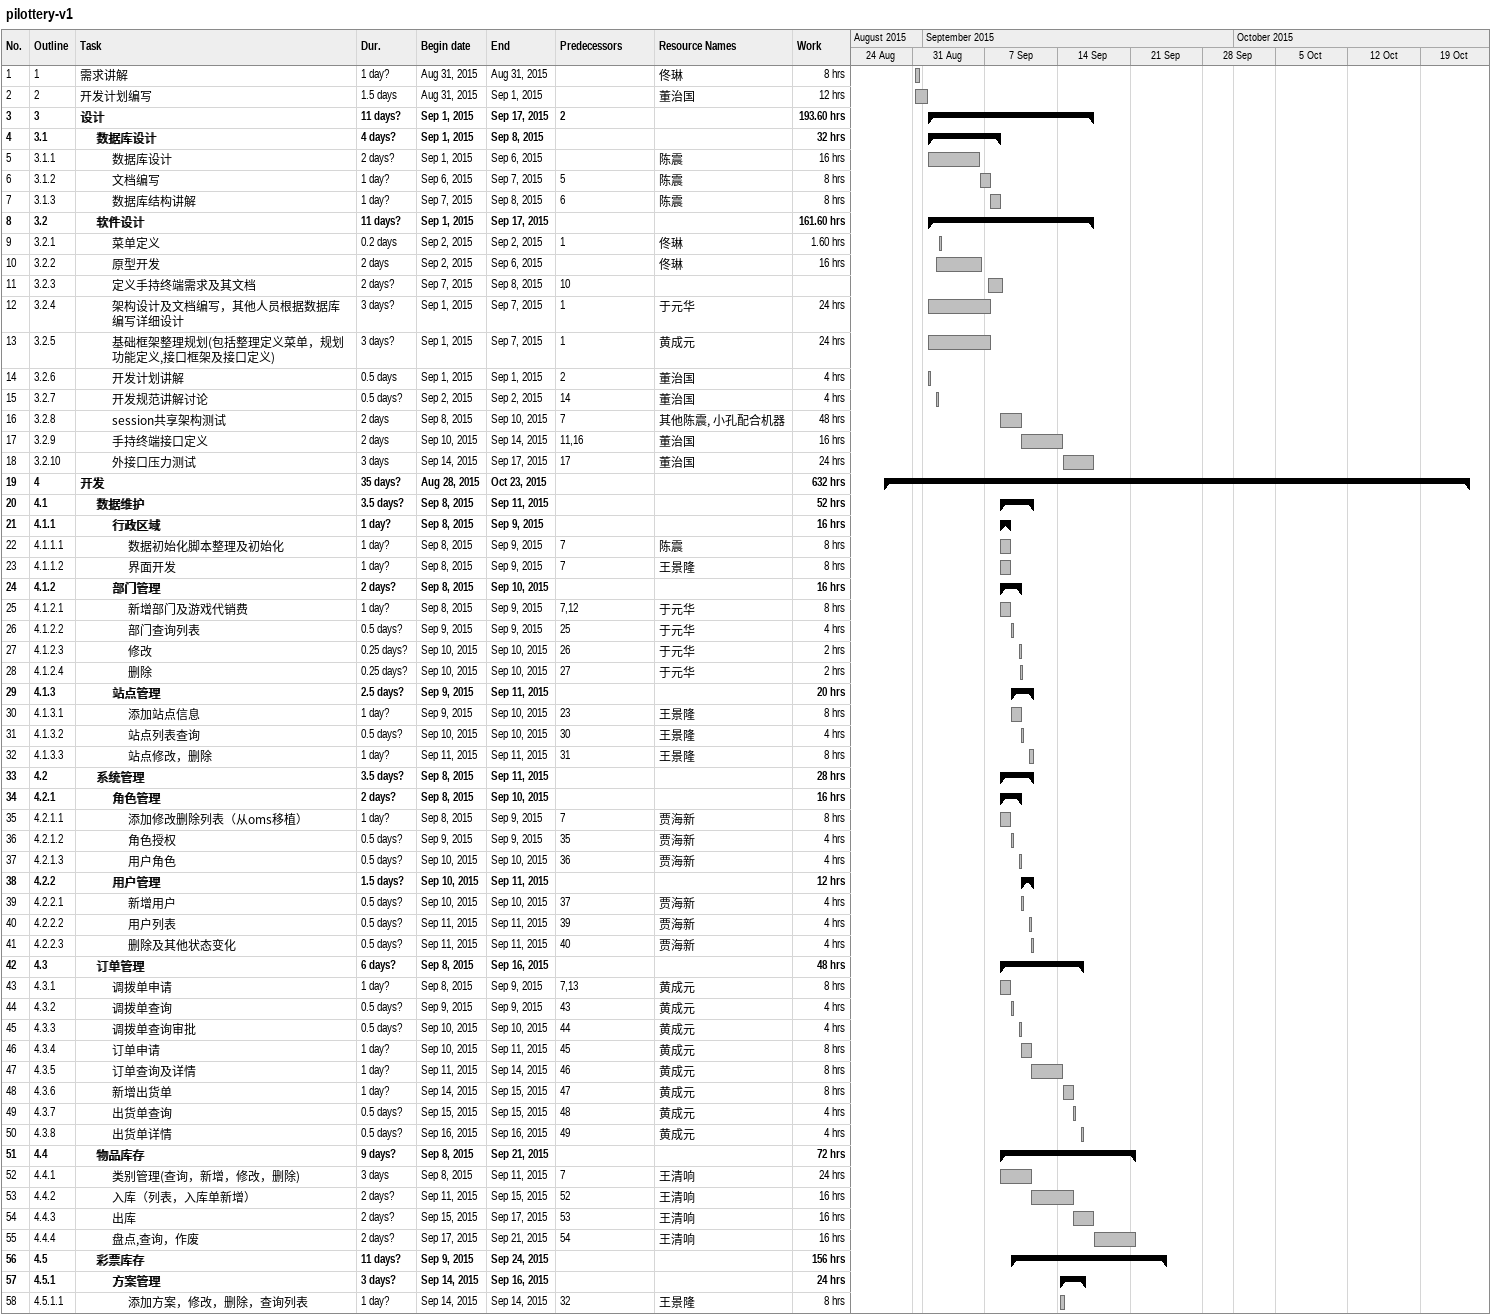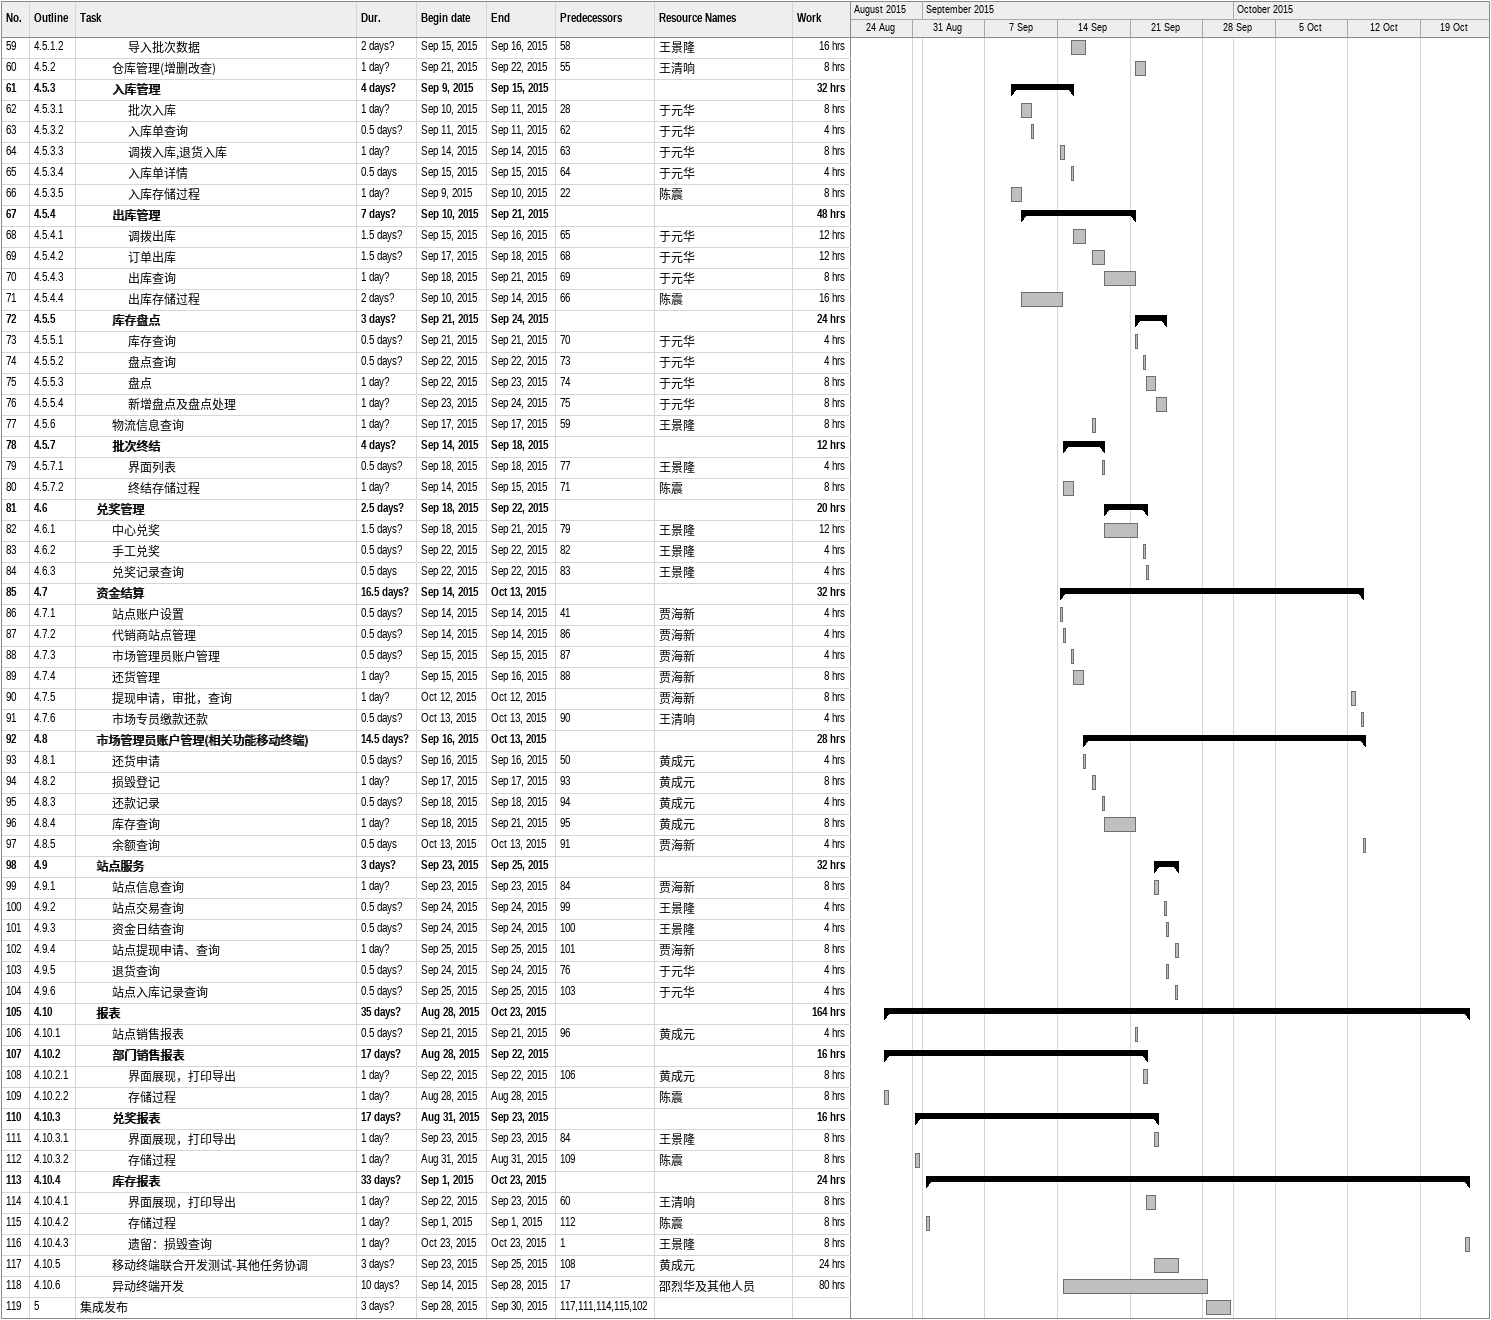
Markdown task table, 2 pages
pilottery-v1

| ID | WBS | Task | Duration | Start | Finish | Predecessors | Resources | Work (h) |
|---|---|---|---|---|---|---|---|---|
| 1 | 1 | 需求讲解 | 1d? | 2015-08-31 | 2015-08-31 |  | 佟琳 | 8 |
| 2 | 2 | 开发计划编写 | 1.5d | 2015-08-31 | 2015-09-01 |  | 董治国 | 12 |
| 3 | 3 | **设计** | 11d? | 2015-09-01 | 2015-09-17 | 2 |  | 193.60 |
| 4 | 3.1 | **数据库设计** | 4d? | 2015-09-01 | 2015-09-08 |  |  | 32 |
| 5 | 3.1.1 | 数据库设计 | 2d? | 2015-09-01 | 2015-09-06 |  | 陈震 | 16 |
| 6 | 3.1.2 | 文档编写 | 1d? | 2015-09-06 | 2015-09-07 | 5 | 陈震 | 8 |
| 7 | 3.1.3 | 数据库结构讲解 | 1d? | 2015-09-07 | 2015-09-08 | 6 | 陈震 | 8 |
| 8 | 3.2 | **软件设计** | 11d? | 2015-09-01 | 2015-09-17 |  |  | 161.60 |
| 9 | 3.2.1 | 菜单定义 | 0.2d | 2015-09-02 | 2015-09-02 | 1 | 佟琳 | 1.60 |
| 10 | 3.2.2 | 原型开发 | 2d | 2015-09-02 | 2015-09-06 |  | 佟琳 | 16 |
| 11 | 3.2.3 | 定义手持终端需求及其文档 | 2d? | 2015-09-07 | 2015-09-08 | 10 |  |  |
| 12 | 3.2.4 | 架构设计及文档编写，其他人员根据数据库编写详细设计 | 3d? | 2015-09-01 | 2015-09-07 | 1 | 于元华 | 24 |
| 13 | 3.2.5 | 基础框架整理规划(包括整理定义菜单，规划功能定义,接口框架及接口定义) | 3d? | 2015-09-01 | 2015-09-07 | 1 | 黄成元 | 24 |
| 14 | 3.2.6 | 开发计划讲解 | 0.5d | 2015-09-01 | 2015-09-01 | 2 | 董治国 | 4 |
| 15 | 3.2.7 | 开发规范讲解讨论 | 0.5d? | 2015-09-02 | 2015-09-02 | 14 | 董治国 | 4 |
| 16 | 3.2.8 | session共享架构测试 | 2d | 2015-09-08 | 2015-09-10 | 7 | 其他陈震, 小孔配合机器 | 48 |
| 17 | 3.2.9 | 手持终端接口定义 | 2d | 2015-09-10 | 2015-09-14 | 11, 16 | 董治国 | 16 |
| 18 | 3.2.10 | 外接口压力测试 | 3d | 2015-09-14 | 2015-09-17 | 17 | 董治国 | 24 |
| 19 | 4 | **开发** | 35d? | 2015-08-28 | 2015-10-23 |  |  | 632 |
| 20 | 4.1 | **数据维护** | 3.5d? | 2015-09-08 | 2015-09-11 |  |  | 52 |
| 21 | 4.1.1 | **行政区域** | 1d? | 2015-09-08 | 2015-09-09 |  |  | 16 |
| 22 | 4.1.1.1 | 数据初始化脚本整理及初始化 | 1d? | 2015-09-08 | 2015-09-09 | 7 | 陈震 | 8 |
| 23 | 4.1.1.2 | 界面开发 | 1d? | 2015-09-08 | 2015-09-09 | 7 | 王景隆 | 8 |
| 24 | 4.1.2 | **部门管理** | 2d? | 2015-09-08 | 2015-09-10 |  |  | 16 |
| 25 | 4.1.2.1 | 新增部门及游戏代销费 | 1d? | 2015-09-08 | 2015-09-09 | 7, 12 | 于元华 | 8 |
| 26 | 4.1.2.2 | 部门查询列表 | 0.5d? | 2015-09-09 | 2015-09-09 | 25 | 于元华 | 4 |
| 27 | 4.1.2.3 | 修改 | 0.25d? | 2015-09-10 | 2015-09-10 | 26 | 于元华 | 2 |
| 28 | 4.1.2.4 | 删除 | 0.25d? | 2015-09-10 | 2015-09-10 | 27 | 于元华 | 2 |
| 29 | 4.1.3 | **站点管理** | 2.5d? | 2015-09-09 | 2015-09-11 |  |  | 20 |
| 30 | 4.1.3.1 | 添加站点信息 | 1d? | 2015-09-09 | 2015-09-10 | 23 | 王景隆 | 8 |
| 31 | 4.1.3.2 | 站点列表查询 | 0.5d? | 2015-09-10 | 2015-09-10 | 30 | 王景隆 | 4 |
| 32 | 4.1.3.3 | 站点修改，删除 | 1d? | 2015-09-11 | 2015-09-11 | 31 | 王景隆 | 8 |
| 33 | 4.2 | **系统管理** | 3.5d? | 2015-09-08 | 2015-09-11 |  |  | 28 |
| 34 | 4.2.1 | **角色管理** | 2d? | 2015-09-08 | 2015-09-10 |  |  | 16 |
| 35 | 4.2.1.1 | 添加修改删除列表（从oms移植） | 1d? | 2015-09-08 | 2015-09-09 | 7 | 贾海新 | 8 |
| 36 | 4.2.1.2 | 角色授权 | 0.5d? | 2015-09-09 | 2015-09-09 | 35 | 贾海新 | 4 |
| 37 | 4.2.1.3 | 用户角色 | 0.5d? | 2015-09-10 | 2015-09-10 | 36 | 贾海新 | 4 |
| 38 | 4.2.2 | **用户管理** | 1.5d? | 2015-09-10 | 2015-09-11 |  |  | 12 |
| 39 | 4.2.2.1 | 新增用户 | 0.5d? | 2015-09-10 | 2015-09-10 | 37 | 贾海新 | 4 |
| 40 | 4.2.2.2 | 用户列表 | 0.5d? | 2015-09-11 | 2015-09-11 | 39 | 贾海新 | 4 |
| 41 | 4.2.2.3 | 删除及其他状态变化 | 0.5d? | 2015-09-11 | 2015-09-11 | 40 | 贾海新 | 4 |
| 42 | 4.3 | **订单管理** | 6d? | 2015-09-08 | 2015-09-16 |  |  | 48 |
| 43 | 4.3.1 | 调拨单申请 | 1d? | 2015-09-08 | 2015-09-09 | 7, 13 | 黄成元 | 8 |
| 44 | 4.3.2 | 调拨单查询 | 0.5d? | 2015-09-09 | 2015-09-09 | 43 | 黄成元 | 4 |
| 45 | 4.3.3 | 调拨单查询审批 | 0.5d? | 2015-09-10 | 2015-09-10 | 44 | 黄成元 | 4 |
| 46 | 4.3.4 | 订单申请 | 1d? | 2015-09-10 | 2015-09-11 | 45 | 黄成元 | 8 |
| 47 | 4.3.5 | 订单查询及详情 | 1d? | 2015-09-11 | 2015-09-14 | 46 | 黄成元 | 8 |
| 48 | 4.3.6 | 新增出货单 | 1d? | 2015-09-14 | 2015-09-15 | 47 | 黄成元 | 8 |
| 49 | 4.3.7 | 出货单查询 | 0.5d? | 2015-09-15 | 2015-09-15 | 48 | 黄成元 | 4 |
| 50 | 4.3.8 | 出货单详情 | 0.5d? | 2015-09-16 | 2015-09-16 | 49 | 黄成元 | 4 |
| 51 | 4.4 | **物品库存** | 9d? | 2015-09-08 | 2015-09-21 |  |  | 72 |
| 52 | 4.4.1 | 类别管理(查询，新增，修改，删除) | 3d | 2015-09-08 | 2015-09-11 | 7 | 王清响 | 24 |
| 53 | 4.4.2 | 入库（列表，入库单新增） | 2d? | 2015-09-11 | 2015-09-15 | 52 | 王清响 | 16 |
| 54 | 4.4.3 | 出库 | 2d? | 2015-09-15 | 2015-09-17 | 53 | 王清响 | 16 |
| 55 | 4.4.4 | 盘点,查询，作废 | 2d? | 2015-09-17 | 2015-09-21 | 54 | 王清响 | 16 |
| 56 | 4.5 | **彩票库存** | 11d? | 2015-09-09 | 2015-09-24 |  |  | 156 |
| 57 | 4.5.1 | **方案管理** | 3d? | 2015-09-14 | 2015-09-16 |  |  | 24 |
| 58 | 4.5.1.1 | 添加方案，修改，删除，查询列表 | 1d? | 2015-09-14 | 2015-09-14 | 32 | 王景隆 | 8 |
| 59 | 4.5.1.2 | 导入批次数据 | 2d? | 2015-09-15 | 2015-09-16 | 58 | 王景隆 | 16 |
| 60 | 4.5.2 | 仓库管理(增删改查) | 1d? | 2015-09-21 | 2015-09-22 | 55 | 王清响 | 8 |
| 61 | 4.5.3 | **入库管理** | 4d? | 2015-09-09 | 2015-09-15 |  |  | 32 |
| 62 | 4.5.3.1 | 批次入库 | 1d? | 2015-09-10 | 2015-09-11 | 28 | 于元华 | 8 |
| 63 | 4.5.3.2 | 入库单查询 | 0.5d? | 2015-09-11 | 2015-09-11 | 62 | 于元华 | 4 |
| 64 | 4.5.3.3 | 调拨入库,退货入库 | 1d? | 2015-09-14 | 2015-09-14 | 63 | 于元华 | 8 |
| 65 | 4.5.3.4 | 入库单详情 | 0.5d | 2015-09-15 | 2015-09-15 | 64 | 于元华 | 4 |
| 66 | 4.5.3.5 | 入库存储过程 | 1d? | 2015-09-09 | 2015-09-10 | 22 | 陈震 | 8 |
| 67 | 4.5.4 | **出库管理** | 7d? | 2015-09-10 | 2015-09-21 |  |  | 48 |
| 68 | 4.5.4.1 | 调拨出库 | 1.5d? | 2015-09-15 | 2015-09-16 | 65 | 于元华 | 12 |
| 69 | 4.5.4.2 | 订单出库 | 1.5d? | 2015-09-17 | 2015-09-18 | 68 | 于元华 | 12 |
| 70 | 4.5.4.3 | 出库查询 | 1d? | 2015-09-18 | 2015-09-21 | 69 | 于元华 | 8 |
| 71 | 4.5.4.4 | 出库存储过程 | 2d? | 2015-09-10 | 2015-09-14 | 66 | 陈震 | 16 |
| 72 | 4.5.5 | **库存盘点** | 3d? | 2015-09-21 | 2015-09-24 |  |  | 24 |
| 73 | 4.5.5.1 | 库存查询 | 0.5d? | 2015-09-21 | 2015-09-21 | 70 | 于元华 | 4 |
| 74 | 4.5.5.2 | 盘点查询 | 0.5d? | 2015-09-22 | 2015-09-22 | 73 | 于元华 | 4 |
| 75 | 4.5.5.3 | 盘点 | 1d? | 2015-09-22 | 2015-09-23 | 74 | 于元华 | 8 |
| 76 | 4.5.5.4 | 新增盘点及盘点处理 | 1d? | 2015-09-23 | 2015-09-24 | 75 | 于元华 | 8 |
| 77 | 4.5.6 | 物流信息查询 | 1d? | 2015-09-17 | 2015-09-17 | 59 | 王景隆 | 8 |
| 78 | 4.5.7 | **批次终结** | 4d? | 2015-09-14 | 2015-09-18 |  |  | 12 |
| 79 | 4.5.7.1 | 界面列表 | 0.5d? | 2015-09-18 | 2015-09-18 | 77 | 王景隆 | 4 |
| 80 | 4.5.7.2 | 终结存储过程 | 1d? | 2015-09-14 | 2015-09-15 | 71 | 陈震 | 8 |
| 81 | 4.6 | **兑奖管理** | 2.5d? | 2015-09-18 | 2015-09-22 |  |  | 20 |
| 82 | 4.6.1 | 中心兑奖 | 1.5d? | 2015-09-18 | 2015-09-21 | 79 | 王景隆 | 12 |
| 83 | 4.6.2 | 手工兑奖 | 0.5d? | 2015-09-22 | 2015-09-22 | 82 | 王景隆 | 4 |
| 84 | 4.6.3 | 兑奖记录查询 | 0.5d | 2015-09-22 | 2015-09-22 | 83 | 王景隆 | 4 |
| 85 | 4.7 | **资金结算** | 16.5d? | 2015-09-14 | 2015-10-13 |  |  | 32 |
| 86 | 4.7.1 | 站点账户设置 | 0.5d? | 2015-09-14 | 2015-09-14 | 41 | 贾海新 | 4 |
| 87 | 4.7.2 | 代销商站点管理 | 0.5d? | 2015-09-14 | 2015-09-14 | 86 | 贾海新 | 4 |
| 88 | 4.7.3 | 市场管理员账户管理 | 0.5d? | 2015-09-15 | 2015-09-15 | 87 | 贾海新 | 4 |
| 89 | 4.7.4 | 还货管理 | 1d? | 2015-09-15 | 2015-09-16 | 88 | 贾海新 | 8 |
| 90 | 4.7.5 | 提现申请，审批，查询 | 1d? | 2015-10-12 | 2015-10-12 |  | 贾海新 | 8 |
| 91 | 4.7.6 | 市场专员缴款还款 | 0.5d? | 2015-10-13 | 2015-10-13 | 90 | 王清响 | 4 |
| 92 | 4.8 | **市场管理员账户管理(相关功能移动终端)** | 14.5d? | 2015-09-16 | 2015-10-13 |  |  | 28 |
| 93 | 4.8.1 | 还货申请 | 0.5d? | 2015-09-16 | 2015-09-16 | 50 | 黄成元 | 4 |
| 94 | 4.8.2 | 损毁登记 | 1d? | 2015-09-17 | 2015-09-17 | 93 | 黄成元 | 8 |
| 95 | 4.8.3 | 还款记录 | 0.5d? | 2015-09-18 | 2015-09-18 | 94 | 黄成元 | 4 |
| 96 | 4.8.4 | 库存查询 | 1d? | 2015-09-18 | 2015-09-21 | 95 | 黄成元 | 8 |
| 97 | 4.8.5 | 余额查询 | 0.5d | 2015-10-13 | 2015-10-13 | 91 | 贾海新 | 4 |
| 98 | 4.9 | **站点服务** | 3d? | 2015-09-23 | 2015-09-25 |  |  | 32 |
| 99 | 4.9.1 | 站点信息查询 | 1d? | 2015-09-23 | 2015-09-23 | 84 | 贾海新 | 8 |
| 100 | 4.9.2 | 站点交易查询 | 0.5d? | 2015-09-24 | 2015-09-24 | 99 | 王景隆 | 4 |
| 101 | 4.9.3 | 资金日结查询 | 0.5d? | 2015-09-24 | 2015-09-24 | 100 | 王景隆 | 4 |
| 102 | 4.9.4 | 站点提现申请、查询 | 1d? | 2015-09-25 | 2015-09-25 | 101 | 贾海新 | 8 |
| 103 | 4.9.5 | 退货查询 | 0.5d? | 2015-09-24 | 2015-09-24 | 76 | 于元华 | 4 |
| 104 | 4.9.6 | 站点入库记录查询 | 0.5d? | 2015-09-25 | 2015-09-25 | 103 | 于元华 | 4 |
| 105 | 4.10 | **报表** | 35d? | 2015-08-28 | 2015-10-23 |  |  | 164 |
| 106 | 4.10.1 | 站点销售报表 | 0.5d? | 2015-09-21 | 2015-09-21 | 96 | 黄成元 | 4 |
| 107 | 4.10.2 | **部门销售报表** | 17d? | 2015-08-28 | 2015-09-22 |  |  | 16 |
| 108 | 4.10.2.1 | 界面展现，打印导出 | 1d? | 2015-09-22 | 2015-09-22 | 106 | 黄成元 | 8 |
| 109 | 4.10.2.2 | 存储过程 | 1d? | 2015-08-28 | 2015-08-28 |  | 陈震 | 8 |
| 110 | 4.10.3 | **兑奖报表** | 17d? | 2015-08-31 | 2015-09-23 |  |  | 16 |
| 111 | 4.10.3.1 | 界面展现，打印导出 | 1d? | 2015-09-23 | 2015-09-23 | 84 | 王景隆 | 8 |
| 112 | 4.10.3.2 | 存储过程 | 1d? | 2015-08-31 | 2015-08-31 | 109 | 陈震 | 8 |
| 113 | 4.10.4 | **库存报表** | 33d? | 2015-09-01 | 2015-10-23 |  |  | 24 |
| 114 | 4.10.4.1 | 界面展现，打印导出 | 1d? | 2015-09-22 | 2015-09-23 | 60 | 王清响 | 8 |
| 115 | 4.10.4.2 | 存储过程 | 1d? | 2015-09-01 | 2015-09-01 | 112 | 陈震 | 8 |
| 116 | 4.10.4.3 | 遗留：损毁查询 | 1d? | 2015-10-23 | 2015-10-23 | 1 | 王景隆 | 8 |
| 117 | 4.10.5 | 移动终端联合开发测试-其他任务协调 | 3d? | 2015-09-23 | 2015-09-25 | 108 | 黄成元 | 24 |
| 118 | 4.10.6 | 异动终端开发 | 10d? | 2015-09-14 | 2015-09-28 | 17 | 邵烈华及其他人员 | 80 |
| 119 | 5 | 集成发布 | 3d? | 2015-09-28 | 2015-09-30 | 117, 111, 114, 115, 102 |  |  |
